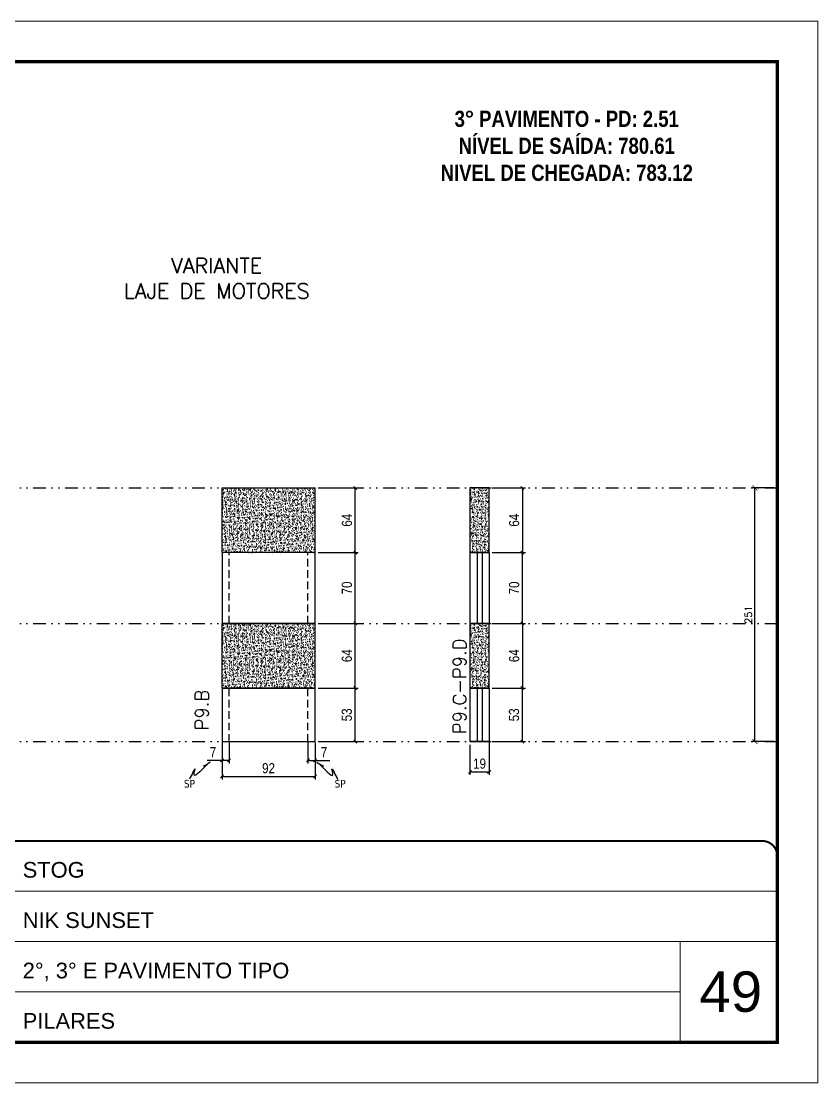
# Model space of a CAD drawing. Extents: x 808 to 7089, y -98 to 17032.
# Drawn here: x 1505 to 2293, y 2200 to 3250 of the extents above; entities that cross this region are included whole.
import ezdxf

# ---------------------------------------------------------------- set-up
doc = ezdxf.new("R2010")
doc.units = 0
for name, pattern in [('CONTINUO', [0]), ('DASHED', [0.75, 0.5, -0.25]), ('DIVIDE2', [0.625, 0.25, -0.125, 0, -0.125, 0, -0.125]), ('HIDDEN', [0.375, 0.25, -0.125])]:
    doc.linetypes.add(name, pattern=pattern)
for name, color, linetype, lineweight in [('CARIMBO', 255, 'Continuous', 9), ('Folhas', 255, 'Continuous', 9), ('SARRAFO DE PRESSAO', 251, 'DASHED', 9), ('Texto Seção', 7, 'Continuous', 15)]:
    doc.layers.add(name, color=color, linetype=linetype, lineweight=lineweight)
for name, color, linetype in [('COTA', 241, 'Continuous'), ('NOMENCLATURA', 7, 'Continuous'), ('Nível', 160, 'Continuous'), ('Painéis', 200, 'Continuous'), ('SARR_2.2x7', 40, 'Continuous'), ('Sarrafo de Pressão', 42, 'HIDDEN'), ('texto', 7, 'Continuous')]:
    doc.layers.add(name, color=color, linetype=linetype)
doc.styles.add('ARIAL', font='arial.ttf')
doc.styles.add('COTA TECNICA', font='techl___.ttf', dxfattribs={"height": 10})
doc.styles.add('COTA TECNICA-50', font='techl___.ttf', dxfattribs={"height": 10})
doc.styles.add('REGUA-120', font='ROMANS.shx', dxfattribs={"height": 15})
doc.styles.add('ROMANC', font='techb___.ttf', dxfattribs={"height": 2.5})
doc.styles.add('ROMANS', font='romans.shx')
doc.styles.get("Standard").update_dxf_attribs({"font": 'arial.ttf'})
doc.dimstyles.new('COTA PAINEL-50', dxfattribs={"dimtxt": 10, "dimasz": 3, "dimexe": 3, "dimexo": 3, "dimgap": 3, "dimtad": 1, "dimdec": 1, "dimzin": 12, "dimdsep": 46, "dimtxsty": 'COTA TECNICA-50', "dimblk1": 'OBLIQUE', "dimblk2": 'OBLIQUE', "dimsah": 1, "dimcen": 0.9, "dimclrd": 4, "dimclre": 4, "dimclrt": 240, "dimadec": 1, "dimazin": 3, "dimtfac": 1, "dimtdec": 1, "dimtmove": 0, "dimatfit": 3, "dimfxl": 1, "dimtolj": 1, "dimtzin": 12, "dimarcsym": 0})
doc.dimstyles.new('Cota Paínel', dxfattribs={"dimtxt": 7, "dimasz": 5, "dimexe": 3, "dimexo": 3, "dimgap": 3, "dimtad": 1, "dimdec": 1, "dimzin": 12, "dimdsep": 46, "dimtxsty": 'ROMANS', "dimblk": 'ARCHTICK', "dimcen": 0, "dimclrd": 4, "dimclre": 4, "dimclrt": 1, "dimadec": 1, "dimazin": 3, "dimtfac": 1, "dimtdec": 1, "dimtmove": 0, "dimatfit": 3, "dimldrblk": 'OBLIQUE', "dimfxl": 1, "dimtolj": 1, "dimtzin": 12, "dimarcsym": 0})
doc.dimstyles.new('PAINEL', dxfattribs={"dimtxt": 10, "dimasz": 3, "dimexe": 3, "dimexo": 3, "dimgap": 3, "dimtad": 1, "dimdec": 1, "dimzin": 12, "dimdsep": 46, "dimtxsty": 'COTA TECNICA', "dimblk1": 'OBLIQUE', "dimblk2": 'OBLIQUE', "dimsah": 1, "dimcen": 0.9, "dimclrd": 4, "dimclre": 4, "dimclrt": 240, "dimadec": 1, "dimazin": 3, "dimtfac": 1, "dimtdec": 1, "dimtmove": 0, "dimatfit": 3, "dimfxl": 1, "dimtolj": 1, "dimtzin": 12, "dimarcsym": 0})
doc.dimstyles.get("Standard").update_dxf_attribs({"dimtxt": 0.18, "dimasz": 0.18, "dimexe": 0.18, "dimexo": 0.0625, "dimgap": 0.09, "dimtad": 0, "dimtih": 1, "dimtoh": 1, "dimdec": 4, "dimzin": 0, "dimdsep": 46, "dimtxsty": 'Standard', "dimcen": 0.09, "dimadec": 0, "dimazin": 0, "dimtfac": 1, "dimtdec": 4, "dimtofl": 0, "dimtmove": 0, "dimatfit": 3, "dimfxl": 1, "dimtolj": 1, "dimtzin": 0, "dimarcsym": 0})

# ---------------------------------------------------------------- blocks, each defined once
blk = doc.blocks.new('9999999999')
at = {"color": 30, "linetype": 'CONTINUO'}
for p, q in [((98564.6, 34379.6), (99584, 34379.6)), ((98564.6, 34329.8), (99488, 34329.8)), ((99584, 34329.8), (99488, 34329.8)), ((99488, 34329.8), (99488, 34230.2)), ((98564.6, 34280), (99488, 34280))]:
    blk.add_line(p, q, dxfattribs=at)
at = {"color": 30, "linetype": 'CONTINUO', "const_width": 2}
blk.add_lwpolyline([(99584, 34230.2), (99584, 34414.4, 0.414214), (99569, 34429.4), (98229, 34429.4, 0.414214), (98214, 34414.4), (98214, 34245.2, 0.414214), (98229, 34230.2), (99584, 34230.2)], format="xyb", dxfattribs=at)
at = {"layer": 'Folhas'}
blk.add_lwpolyline([(98139, 34190.2), (99624, 34190.2), (99624, 35240.2), (98139, 35240.2)], close=True, dxfattribs=at)
at = {"layer": 'Folhas', "color": 30, "const_width": 3}
blk.add_lwpolyline([(98214, 34230.2), (99584, 34230.2), (99584, 35200.2), (98214, 35200.2)], close=True, dxfattribs=at)
at = {"color": 7, "linetype": 'Continuous', "ltscale": 5, "style": 'ARIAL'}
for s, height, p in [('STOG', 15.48, (98837.7, 34393.1)), ('NIK SUNSET', 15.48, (98837.7, 34343.3)), ('2°, 3° E PAVIMENTO TIPO', 15.483, (98837.7, 34293.5)), ('PILARES', 15.48, (98837.7, 34243.7))]:
    blk.add_text(s, height=height, dxfattribs=at).set_placement(p)
blk = doc.blocks.new('_Oblique')
at = {"color": 0, "linetype": 'ByBlock', "lineweight": -2}
blk.add_line((-0.5, -0.5), (0.5, 0.5), dxfattribs=at)
blk = doc.blocks.new('*D235')
at = {"layer": 'COTA', "color": 4, "lineweight": -2, "transparency": 16777216}
for p, q in [((1704, 2536), (1704, 2499.6)), ((1796, 2536), (1796, 2499.6)), ((1704, 2502.6), (1796, 2502.6))]:
    blk.add_line(p, q, dxfattribs=at)
at = {"layer": 'Defpoints', "color": 0, "transparency": 16777216}
for p in [(1704, 2539), (1796, 2539), (1796, 2502.6)]:
    blk.add_point(p, dxfattribs=at)
at = {"layer": 'COTA', "color": 4, "lineweight": -2, "transparency": 16777216, "xscale": 3, "yscale": 3, "zscale": 3, "rotation": 180}
blk.add_blockref('_Oblique', (1704, 2502.6), dxfattribs=at)
at = {"layer": 'COTA', "color": 4, "lineweight": -2, "transparency": 16777216, "xscale": 3, "yscale": 3, "zscale": 3}
blk.add_blockref('_Oblique', (1796, 2502.6), dxfattribs=at)
at = {"layer": 'COTA', "color": 240, "transparency": 16777216, "insert": (1750, 2510.7), "char_height": 10, "attachment_point": 5, "style": 'COTA TECNICA'}
blk.add_mtext('\\A1;92', dxfattribs=at)
blk = doc.blocks.new('*D236')
at = {"layer": 'COTA', "color": 4, "lineweight": -2, "transparency": 16777216}
for p, q in [((1704, 2534), (1704, 2515.5)), ((1711, 2536), (1711, 2515.5)), ((1704, 2518.5), (1689.3, 2518.5)), ((1711, 2518.5), (1704, 2518.5))]:
    blk.add_line(p, q, dxfattribs=at)
at = {"layer": 'Defpoints', "color": 0, "transparency": 16777216}
for p in [(1704, 2537), (1711, 2539), (1704, 2518.5)]:
    blk.add_point(p, dxfattribs=at)
at = {"layer": 'COTA', "color": 4, "lineweight": -2, "transparency": 16777216, "xscale": 3, "yscale": 3, "zscale": 3, "rotation": 180}
blk.add_blockref('_Oblique', (1704, 2518.5), dxfattribs=at)
at = {"layer": 'COTA', "color": 4, "lineweight": -2, "transparency": 16777216, "xscale": 3, "yscale": 3, "zscale": 3}
blk.add_blockref('_Oblique', (1711, 2518.5), dxfattribs=at)
at = {"layer": 'COTA', "color": 240, "transparency": 16777216, "insert": (1695.1, 2526.6), "char_height": 10, "attachment_point": 5, "style": 'COTA TECNICA-50'}
blk.add_mtext('\\A1;7', dxfattribs=at)
blk = doc.blocks.new('*D237')
at = {"layer": 'COTA', "color": 4, "lineweight": -2, "transparency": 16777216}
for p, q in [((1789, 2536), (1789, 2515.5)), ((1796, 2534), (1796, 2515.5)), ((1789, 2518.5), (1796, 2518.5)), ((1796, 2518.5), (1810.7, 2518.5))]:
    blk.add_line(p, q, dxfattribs=at)
at = {"layer": 'Defpoints', "color": 0, "transparency": 16777216}
for p in [(1789, 2539), (1796, 2537), (1796, 2518.5)]:
    blk.add_point(p, dxfattribs=at)
at = {"layer": 'COTA', "color": 4, "lineweight": -2, "transparency": 16777216, "xscale": 3, "yscale": 3, "zscale": 3, "rotation": 180}
blk.add_blockref('_Oblique', (1789, 2518.5), dxfattribs=at)
at = {"layer": 'COTA', "color": 4, "lineweight": -2, "transparency": 16777216, "xscale": 3, "yscale": 3, "zscale": 3}
blk.add_blockref('_Oblique', (1796, 2518.5), dxfattribs=at)
at = {"layer": 'COTA', "color": 240, "transparency": 16777216, "insert": (1804.9, 2526.6), "char_height": 10, "attachment_point": 5, "style": 'COTA TECNICA-50'}
blk.add_mtext('\\A1;7', dxfattribs=at)
blk = doc.blocks.new('*D238')
at = {"layer": 'COTA', "color": 4, "lineweight": -2, "transparency": 16777216}
for p, q in [((1799, 2724), (1838.7, 2724)), ((1835.7, 2654), (1835.7, 2724)), ((1799, 2654), (1838.7, 2654))]:
    blk.add_line(p, q, dxfattribs=at)
at = {"layer": 'Defpoints', "color": 0, "transparency": 16777216}
for p in [(1796, 2724), (1835.7, 2724), (1796, 2654)]:
    blk.add_point(p, dxfattribs=at)
at = {"layer": 'COTA', "color": 4, "lineweight": -2, "transparency": 16777216, "xscale": 3, "yscale": 3, "zscale": 3}
for p, rotation in [((1835.7, 2724), 90), ((1835.7, 2654), 270)]:
    blk.add_blockref('_Oblique', p, dxfattribs=dict(at, rotation=rotation))
at = {"layer": 'COTA', "color": 240, "transparency": 16777216, "insert": (1827.5, 2689), "char_height": 10, "attachment_point": 5, "rotation": 90, "style": 'COTA TECNICA-50'}
blk.add_mtext('\\A1;70', dxfattribs=at)
blk = doc.blocks.new('*D239')
at = {"layer": 'COTA', "color": 4, "lineweight": -2, "transparency": 16777216}
for p, q in [((1799, 2788), (1838.7, 2788)), ((1835.7, 2724), (1835.7, 2788)), ((1799, 2724), (1838.7, 2724))]:
    blk.add_line(p, q, dxfattribs=at)
at = {"layer": 'Defpoints', "color": 0, "transparency": 16777216}
for p in [(1796, 2788), (1835.7, 2788), (1796, 2724)]:
    blk.add_point(p, dxfattribs=at)
at = {"layer": 'COTA', "color": 4, "lineweight": -2, "transparency": 16777216, "xscale": 3, "yscale": 3, "zscale": 3}
for p, rotation in [((1835.7, 2788), 90), ((1835.7, 2724), 270)]:
    blk.add_blockref('_Oblique', p, dxfattribs=dict(at, rotation=rotation))
at = {"layer": 'COTA', "color": 240, "transparency": 16777216, "insert": (1827.5, 2756), "char_height": 10, "attachment_point": 5, "rotation": 90, "style": 'COTA TECNICA-50'}
blk.add_mtext('\\A1;64', dxfattribs=at)
blk = doc.blocks.new('*D240')
at = {"layer": 'COTA', "color": 4, "lineweight": -2, "transparency": 16777216}
for p, q in [((1949.2, 2534), (1949.2, 2504.1)), ((1968.2, 2536), (1968.2, 2504.1)), ((1949.2, 2507.1), (1968.2, 2507.1))]:
    blk.add_line(p, q, dxfattribs=at)
at = {"layer": 'Defpoints', "color": 0, "transparency": 16777216}
for p in [(1949.2, 2537), (1968.2, 2539), (1968.2, 2507.1)]:
    blk.add_point(p, dxfattribs=at)
at = {"layer": 'COTA', "color": 4, "lineweight": -2, "transparency": 16777216, "xscale": 3, "yscale": 3, "zscale": 3, "rotation": 180}
blk.add_blockref('_Oblique', (1949.2, 2507.1), dxfattribs=at)
at = {"layer": 'COTA', "color": 4, "lineweight": -2, "transparency": 16777216, "xscale": 3, "yscale": 3, "zscale": 3}
blk.add_blockref('_Oblique', (1968.2, 2507.1), dxfattribs=at)
at = {"layer": 'COTA', "color": 240, "transparency": 16777216, "insert": (1958.7, 2515.2), "char_height": 10, "attachment_point": 5, "style": 'COTA TECNICA'}
blk.add_mtext('\\A1;19', dxfattribs=at)
blk = doc.blocks.new('*D1609')
at = {"layer": 'COTA', "color": 4, "linetype": 'ByBlock', "lineweight": -2, "transparency": 16777216}
for p, q in [((1971.2, 2788), (2004, 2788)), ((2001, 2788), (2001, 2724)), ((1971.2, 2724), (2004, 2724))]:
    blk.add_line(p, q, dxfattribs=at)
at = {"layer": 'Defpoints', "color": 0, "linetype": 'ByBlock', "transparency": 16777216}
for p in [(1968.2, 2788), (1968.2, 2724), (2001, 2724)]:
    blk.add_point(p, dxfattribs=at)
at = {"layer": 'COTA', "color": 4, "linetype": 'ByBlock', "lineweight": -2, "transparency": 16777216, "xscale": 3, "yscale": 3, "zscale": 3}
for p, rotation in [((2001, 2788), 90), ((2001, 2724), 270)]:
    blk.add_blockref('_Oblique', p, dxfattribs=dict(at, rotation=rotation))
at = {"layer": 'COTA', "color": 240, "linetype": 'ByBlock', "transparency": 16777216, "insert": (1992.9, 2756), "char_height": 10, "attachment_point": 5, "rotation": 90, "style": 'COTA TECNICA'}
blk.add_mtext('\\A1;64', dxfattribs=at)
blk = doc.blocks.new('*D188')
at = {"layer": 'COTA', "color": 4, "lineweight": -2, "transparency": 16777216}
for p, q in [((1799, 2654), (1838.7, 2654)), ((1835.7, 2590), (1835.7, 2654)), ((1799, 2590), (1838.7, 2590))]:
    blk.add_line(p, q, dxfattribs=at)
at = {"layer": 'Defpoints', "color": 0, "transparency": 16777216}
for p in [(1796, 2654), (1835.7, 2654), (1796, 2590)]:
    blk.add_point(p, dxfattribs=at)
at = {"layer": 'COTA', "color": 4, "lineweight": -2, "transparency": 16777216, "xscale": 3, "yscale": 3, "zscale": 3}
for p, rotation in [((1835.7, 2654), 90), ((1835.7, 2590), 270)]:
    blk.add_blockref('_Oblique', p, dxfattribs=dict(at, rotation=rotation))
at = {"layer": 'COTA', "color": 240, "transparency": 16777216, "insert": (1827.5, 2622), "char_height": 10, "attachment_point": 5, "rotation": 90, "style": 'COTA TECNICA-50'}
blk.add_mtext('\\A1;64', dxfattribs=at)
blk = doc.blocks.new('*D1599')
at = {"layer": 'COTA', "color": 4, "lineweight": -2, "transparency": 16777216}
for p, q in [((1971.2, 2724), (2004, 2724)), ((2001, 2654), (2001, 2724)), ((1971.2, 2654), (2004, 2654))]:
    blk.add_line(p, q, dxfattribs=at)
at = {"layer": 'Defpoints', "color": 0, "transparency": 16777216}
for p in [(1968.2, 2724), (2001, 2724), (1968.2, 2654)]:
    blk.add_point(p, dxfattribs=at)
at = {"layer": 'COTA', "color": 4, "lineweight": -2, "transparency": 16777216, "xscale": 3, "yscale": 3, "zscale": 3}
for p, rotation in [((2001, 2724), 90), ((2001, 2654), 270)]:
    blk.add_blockref('_Oblique', p, dxfattribs=dict(at, rotation=rotation))
at = {"layer": 'COTA', "color": 240, "transparency": 16777216, "insert": (1992.9, 2689), "char_height": 10, "attachment_point": 5, "rotation": 90, "style": 'COTA TECNICA'}
blk.add_mtext('\\A1;70', dxfattribs=at)
blk = doc.blocks.new('*D1600')
at = {"layer": 'COTA', "color": 4, "linetype": 'ByBlock', "lineweight": -2, "transparency": 16777216}
for p, q in [((1971.2, 2654), (2004, 2654)), ((2001, 2654), (2001, 2590)), ((1971.2, 2590), (2004, 2590))]:
    blk.add_line(p, q, dxfattribs=at)
at = {"layer": 'Defpoints', "color": 0, "linetype": 'ByBlock', "transparency": 16777216}
for p in [(1968.2, 2654), (1968.2, 2590), (2001, 2590)]:
    blk.add_point(p, dxfattribs=at)
at = {"layer": 'COTA', "color": 4, "linetype": 'ByBlock', "lineweight": -2, "transparency": 16777216, "xscale": 3, "yscale": 3, "zscale": 3}
for p, rotation in [((2001, 2654), 90), ((2001, 2590), 270)]:
    blk.add_blockref('_Oblique', p, dxfattribs=dict(at, rotation=rotation))
at = {"layer": 'COTA', "color": 240, "linetype": 'ByBlock', "transparency": 16777216, "insert": (1992.9, 2622), "char_height": 10, "attachment_point": 5, "rotation": 90, "style": 'COTA TECNICA'}
blk.add_mtext('\\A1;64', dxfattribs=at)
blk = doc.blocks.new('*D2065')
at = {"layer": 'COTA', "color": 4, "linetype": 'ByBlock', "lineweight": -2, "transparency": 16777216}
for p, q in [((1799, 2590), (1838.7, 2590)), ((1835.7, 2537), (1835.7, 2590)), ((1799, 2537), (1838.7, 2537))]:
    blk.add_line(p, q, dxfattribs=at)
at = {"layer": 'Defpoints', "color": 0, "linetype": 'ByBlock', "transparency": 16777216}
for p in [(1796, 2590), (1835.7, 2590), (1796, 2537)]:
    blk.add_point(p, dxfattribs=at)
at = {"layer": 'COTA', "color": 4, "linetype": 'ByBlock', "lineweight": -2, "transparency": 16777216, "xscale": 3, "yscale": 3, "zscale": 3}
for p, rotation in [((1835.7, 2590), 90), ((1835.7, 2537), 270)]:
    blk.add_blockref('_Oblique', p, dxfattribs=dict(at, rotation=rotation))
at = {"layer": 'COTA', "color": 240, "linetype": 'ByBlock', "transparency": 16777216, "insert": (1827.4, 2563.5), "char_height": 10, "attachment_point": 5, "rotation": 90, "style": 'COTA TECNICA'}
blk.add_mtext('\\A1;53', dxfattribs=at)
blk = doc.blocks.new('*D2066')
at = {"layer": 'COTA', "color": 4, "linetype": 'ByBlock', "lineweight": -2, "transparency": 16777216}
for p, q in [((1799, 2590), (1838.7, 2590)), ((1835.7, 2537), (1835.7, 2590)), ((1799, 2537), (1838.7, 2537))]:
    blk.add_line(p, q, dxfattribs=at)
at = {"layer": 'Defpoints', "color": 0, "linetype": 'ByBlock', "transparency": 16777216}
for p in [(1796, 2590), (1835.7, 2590), (1796, 2537)]:
    blk.add_point(p, dxfattribs=at)
at = {"layer": 'COTA', "color": 4, "linetype": 'ByBlock', "lineweight": -2, "transparency": 16777216, "xscale": 3, "yscale": 3, "zscale": 3}
for p, rotation in [((1835.7, 2590), 90), ((1835.7, 2537), 270)]:
    blk.add_blockref('_Oblique', p, dxfattribs=dict(at, rotation=rotation))
at = {"layer": 'COTA', "color": 240, "linetype": 'ByBlock', "transparency": 16777216, "insert": (1827.4, 2563.5), "char_height": 10, "attachment_point": 5, "rotation": 90, "style": 'COTA TECNICA'}
blk.add_mtext('\\A1;53', dxfattribs=at)
blk = doc.blocks.new('*D2067')
at = {"layer": 'COTA', "color": 4, "linetype": 'ByBlock', "lineweight": -2, "transparency": 16777216}
for p, q in [((1971.2, 2590), (2004, 2590)), ((2001, 2537), (2001, 2590)), ((1971.2, 2537), (2004, 2537))]:
    blk.add_line(p, q, dxfattribs=at)
at = {"layer": 'Defpoints', "color": 0, "linetype": 'ByBlock', "transparency": 16777216}
for p in [(1968.2, 2590), (2001, 2590), (1968.2, 2537)]:
    blk.add_point(p, dxfattribs=at)
at = {"layer": 'COTA', "color": 4, "linetype": 'ByBlock', "lineweight": -2, "transparency": 16777216, "xscale": 3, "yscale": 3, "zscale": 3}
for p, rotation in [((2001, 2590), 90), ((2001, 2537), 270)]:
    blk.add_blockref('_Oblique', p, dxfattribs=dict(at, rotation=rotation))
at = {"layer": 'COTA', "color": 240, "linetype": 'ByBlock', "transparency": 16777216, "insert": (1992.8, 2563.5), "char_height": 10, "attachment_point": 5, "rotation": 90, "style": 'COTA TECNICA'}
blk.add_mtext('\\A1;53', dxfattribs=at)
blk = doc.blocks.new('*D2068')
at = {"layer": 'COTA', "color": 4, "linetype": 'ByBlock', "lineweight": -2, "transparency": 16777216}
for p, q in [((1971.2, 2590), (2004, 2590)), ((2001, 2537), (2001, 2590)), ((1971.2, 2537), (2004, 2537))]:
    blk.add_line(p, q, dxfattribs=at)
at = {"layer": 'Defpoints', "color": 0, "linetype": 'ByBlock', "transparency": 16777216}
for p in [(1968.2, 2590), (2001, 2590), (1968.2, 2537)]:
    blk.add_point(p, dxfattribs=at)
at = {"layer": 'COTA', "color": 4, "linetype": 'ByBlock', "lineweight": -2, "transparency": 16777216, "xscale": 3, "yscale": 3, "zscale": 3}
for p, rotation in [((2001, 2590), 90), ((2001, 2537), 270)]:
    blk.add_blockref('_Oblique', p, dxfattribs=dict(at, rotation=rotation))
at = {"layer": 'COTA', "color": 240, "linetype": 'ByBlock', "transparency": 16777216, "insert": (1992.8, 2563.5), "char_height": 10, "attachment_point": 5, "rotation": 90, "style": 'COTA TECNICA'}
blk.add_mtext('\\A1;53', dxfattribs=at)
blk = doc.blocks.new('_ArchTick')
at = {"color": 0, "linetype": 'ByBlock', "const_width": 0.15}
blk.add_lwpolyline([(-0.5, -0.5), (0.5, 0.5)], dxfattribs=at)
blk = doc.blocks.new('*D2070')
at = {"layer": 'COTA', "color": 4, "lineweight": -2, "transparency": 16777216}
for p, q in [((2250.2, 2788), (2228, 2788)), ((2231, 2537), (2231, 2788)), ((2250.2, 2537), (2228, 2537))]:
    blk.add_line(p, q, dxfattribs=at)
at = {"layer": 'Defpoints', "color": 0, "transparency": 16777216}
for p in [(2231, 2788), (2253.2, 2788), (2253.2, 2537)]:
    blk.add_point(p, dxfattribs=at)
at = {"layer": 'COTA', "color": 4, "lineweight": -2, "transparency": 16777216, "xscale": 5, "yscale": 5, "zscale": 5}
for p, rotation in [((2231, 2788), 90), ((2231, 2537), 270)]:
    blk.add_blockref('_ArchTick', p, dxfattribs=dict(at, rotation=rotation))
at = {"layer": 'COTA', "color": 1, "transparency": 16777216, "insert": (2224.5, 2662.5), "char_height": 7, "attachment_point": 5, "rotation": 90, "style": 'ROMANS'}
blk.add_mtext('\\A1;251', dxfattribs=at)

msp = doc.modelspace()

# ---------------------------------------------------------------- hatches: boundary and pattern name
at = {"layer": 'COTA', "linetype": 'ByBlock'}
h = msp.add_hatch(dxfattribs=at)
h.set_pattern_fill('AR-CONC', color=256, scale=0.03)
h.set_pattern_definition([(50, (-7108.7415, -1324.0027), (5.46554, -0.4781726), [0.5715, -6.2865]), (355, (-7108.7415, -1324.0027), (-1.0573026, 5.7317054), [0.4572, -5.0292175]), (100.451445, (-7108.286, -1324.0425), (4.4082374, 5.2535326), [0.4857003, -5.3427073]), (46.1842, (-7108.7415, -1322.4787), (8.132371, -1.26127), [0.85725, -9.42975]), (96.63556, (-7108.064, -1322.584), (7.122124, 7.422784), [0.728551, -8.014068]), (351.18415, (-7108.7415, -1322.479), (7.122124, 7.422784), [0.685799, -7.543792]), (21, (-7107.9795, -1322.8597), (4.5484317, -3.067956), [0.5715, -6.2865]), (326, (-7107.9795, -1322.8597), (1.854061, 5.525639), [0.4572, -5.0292]), (71.451445, (-7107.6005, -1323.1153), (6.4024926, 2.457683), [0.4857003, -5.342698]), (37.5, (-7108.7415, -1324.0027), (0.0926581, 2.53665117), [0, -4.96824, 0, -5.1054, 0, -5.04825]), (7.5, (-7108.7415, -1324.0027), (2.0045899, 3.00541724), [0, -2.91084, 0, -4.85394, 0, -1.92405]), (327.5, (-7110.4408, -1324.0027), (4.06771786, -0.1718623), [0, -1.905, 0, -5.9436, 0, -7.8867]), (317.5, (-7111.2028, -1324.0027), (4.4438754, 0.7627947), [0, -2.4765, 0, -3.94716, 0, -5.6007])])
h.paths.add_polyline_path([(1796.01, 2787.99), (1796, 2723.99), (1704.01, 2723.99), (1704.02, 2787.99)])
h = msp.add_hatch(dxfattribs=at)
h.set_pattern_fill('AR-CONC', color=256, scale=0.03)
h.set_pattern_definition([(50, (-7139.948, -1324.0027), (5.46554, -0.4781726), [0.5715, -6.2865]), (355, (-7139.948, -1324.0027), (-1.0573026, 5.7317054), [0.4572, -5.0292175]), (100.451445, (-7139.4924, -1324.0425), (4.4082374, 5.2535326), [0.4857003, -5.3427073]), (46.1842, (-7139.948, -1322.4787), (8.132371, -1.26127), [0.85725, -9.42975]), (96.63556, (-7139.27, -1322.584), (7.122124, 7.422784), [0.728551, -8.014068]), (351.18415, (-7139.948, -1322.479), (7.122124, 7.422784), [0.685799, -7.543792]), (21, (-7139.186, -1322.8597), (4.5484317, -3.067956), [0.5715, -6.2865]), (326, (-7139.186, -1322.8597), (1.854061, 5.525639), [0.4572, -5.0292]), (71.451445, (-7138.807, -1323.1153), (6.4024926, 2.457683), [0.4857003, -5.342698]), (37.5, (-7139.9478, -1324.0027), (0.0926581, 2.53665117), [0, -4.96824, 0, -5.1054, 0, -5.04825]), (7.5, (-7139.9478, -1324.0027), (2.0045899, 3.00541724), [0, -2.91084, 0, -4.85394, 0, -1.92405]), (327.5, (-7141.647, -1324.0027), (4.06771786, -0.1718623), [0, -1.905, 0, -5.9436, 0, -7.8867]), (317.5, (-7142.409, -1324.0027), (4.4438754, 0.7627947), [0, -2.4765, 0, -3.94716, 0, -5.6007])])
h.paths.add_polyline_path([(1968.17, 2787.99), (1949.17, 2787.99), (1949.17, 2723.97), (1968.17, 2723.97)])
h = msp.add_hatch(dxfattribs=at)
h.set_pattern_fill('AR-CONC', color=256, scale=0.03)
h.set_pattern_definition([(50, (-7108.7415, -1458.0027), (5.46554, -0.4781726), [0.5715, -6.2865]), (355, (-7108.7415, -1458.0027), (-1.0573026, 5.7317054), [0.4572, -5.0292175]), (100.451445, (-7108.286, -1458.0425), (4.4082374, 5.2535326), [0.4857003, -5.3427073]), (46.1842, (-7108.7415, -1456.4787), (8.132371, -1.26127), [0.85725, -9.42975]), (96.63556, (-7108.064, -1456.584), (7.122124, 7.422784), [0.728551, -8.014068]), (351.18415, (-7108.7415, -1456.479), (7.122124, 7.422784), [0.685799, -7.543792]), (21, (-7107.9795, -1456.8597), (4.5484317, -3.067956), [0.5715, -6.2865]), (326, (-7107.9795, -1456.8597), (1.854061, 5.525639), [0.4572, -5.0292]), (71.451445, (-7107.6005, -1457.1153), (6.4024926, 2.457683), [0.4857003, -5.342698]), (37.5, (-7108.7415, -1458.0027), (0.0926581, 2.53665117), [0, -4.96824, 0, -5.1054, 0, -5.04825]), (7.5, (-7108.7415, -1458.0027), (2.0045899, 3.00541724), [0, -2.91084, 0, -4.85394, 0, -1.92405]), (327.5, (-7110.4408, -1458.0027), (4.06771786, -0.1718623), [0, -1.905, 0, -5.9436, 0, -7.8867]), (317.5, (-7111.2028, -1458.0027), (4.4438754, 0.7627947), [0, -2.4765, 0, -3.94716, 0, -5.6007])])
h.paths.add_polyline_path([(1796.01, 2653.99), (1796, 2589.99), (1704.01, 2589.99), (1704.02, 2653.99)])
h = msp.add_hatch(dxfattribs=at)
h.set_pattern_fill('AR-CONC', color=256, scale=0.03)
h.set_pattern_definition([(50, (-7139.948, -1458.0027), (5.46554, -0.4781726), [0.5715, -6.2865]), (355, (-7139.948, -1458.0027), (-1.0573026, 5.7317054), [0.4572, -5.0292175]), (100.451445, (-7139.4924, -1458.0425), (4.4082374, 5.2535326), [0.4857003, -5.3427073]), (46.1842, (-7139.948, -1456.4787), (8.132371, -1.26127), [0.85725, -9.42975]), (96.63556, (-7139.27, -1456.584), (7.122124, 7.422784), [0.728551, -8.014068]), (351.18415, (-7139.948, -1456.479), (7.122124, 7.422784), [0.685799, -7.543792]), (21, (-7139.186, -1456.8597), (4.5484317, -3.067956), [0.5715, -6.2865]), (326, (-7139.186, -1456.8597), (1.854061, 5.525639), [0.4572, -5.0292]), (71.451445, (-7138.807, -1457.1153), (6.4024926, 2.457683), [0.4857003, -5.342698]), (37.5, (-7139.9478, -1458.0027), (0.0926581, 2.53665117), [0, -4.96824, 0, -5.1054, 0, -5.04825]), (7.5, (-7139.9478, -1458.0027), (2.0045899, 3.00541724), [0, -2.91084, 0, -4.85394, 0, -1.92405]), (327.5, (-7141.647, -1458.0027), (4.06771786, -0.1718623), [0, -1.905, 0, -5.9436, 0, -7.8867]), (317.5, (-7142.409, -1458.0027), (4.4438754, 0.7627947), [0, -2.4765, 0, -3.94716, 0, -5.6007])])
h.paths.add_polyline_path([(1968.17, 2653.99), (1949.17, 2653.99), (1949.17, 2589.97), (1968.17, 2589.97)])

# ---------------------------------------------------------------- linework, layer by layer
for p, q in [((1704.01, 2723.99), (1704.01, 2787.99)), ((1704.01, 2787.99), (1796.01, 2787.99)), ((1796.01, 2787.99), (1796.01, 2787.99)), ((1796.01, 2723.99), (1796.01, 2787.99)), ((1704.01, 2589.99), (1704.01, 2653.99)), ((1704.01, 2653.99), (1796.01, 2653.99)), ((1796.01, 2653.99), (1796.01, 2653.99)), ((1796.01, 2589.99), (1796.01, 2653.99)), ((1704.01, 2536.99), (1704.01, 2536.99)), ((1796.01, 2536.99), (1796.01, 2536.99)), ((1949.17, 2536.99), (1949.17, 2536.99)), ((1968.17, 2536.99), (1968.17, 2536.99))]:
    msp.add_line(p, q, dxfattribs=at)
for points in [[(1949.17, 2723.97), (1968.17, 2723.97), (1968.17, 2787.99), (1949.17, 2787.99)], [(1949.17, 2589.97), (1968.17, 2589.97), (1968.17, 2653.99), (1949.17, 2653.99)]]:
    msp.add_lwpolyline(points, close=True, dxfattribs=at)
at = {"layer": 'Nível', "color": 4, "linetype": 'DIVIDE2', "ltscale": 50}
for p, q in [((1202.84, 2787.99), (2253.17, 2787.99)), ((1202.84, 2653.99), (2253.17, 2653.99)), ((1202.84, 2536.99), (2253.17, 2536.99))]:
    msp.add_line(p, q, dxfattribs=at)
at = {"layer": 'Painéis'}
for p, q in [((1968.17, 2723.99), (1949.17, 2723.97)), ((1949.17, 2723.97), (1949.17, 2653.99)), ((1968.17, 2723.97), (1968.17, 2653.99)), ((1796.01, 2653.99), (1704.01, 2653.99)), ((1949.17, 2653.99), (1968.17, 2653.99)), ((1949.17, 2589.99), (1949.17, 2536.99)), ((1968.17, 2589.99), (1949.17, 2589.99)), ((1968.17, 2589.99), (1949.17, 2589.97)), ((1968.17, 2589.99), (1968.17, 2536.99)), ((1949.17, 2536.99), (1968.17, 2536.99)), ((1949.17, 2536.99), (1968.17, 2536.99)), ((1968.17, 2536.99), (1949.17, 2536.99))]:
    msp.add_line(p, q, dxfattribs=at)
for points in [[(1796.01, 2653.99), (1796.01, 2723.99), (1704.01, 2723.99), (1704.01, 2653.99)], [(1704.01, 2589.99), (1796.01, 2589.99)]]:
    msp.add_lwpolyline(points, dxfattribs=at)
msp.add_lwpolyline([(1796.01, 2589.99), (1704.01, 2589.99), (1704.01, 2536.99), (1796.01, 2536.99)], close=True, dxfattribs=at)
at = {"layer": 'SARR_2.2x7'}
for p, q in [((1956.17, 2723.99), (1956.17, 2653.99)), ((1961.17, 2723.99), (1961.17, 2653.99)), ((1956.17, 2589.99), (1956.17, 2536.99)), ((1961.17, 2589.99), (1961.17, 2536.99))]:
    msp.add_line(p, q, dxfattribs=at)
at = {"layer": 'Sarrafo de Pressão', "ltscale": 30}
for p, q in [((1711.01, 2653.99), (1711.01, 2723.99)), ((1789.01, 2653.99), (1789.01, 2723.99)), ((1711.01, 2536.99), (1711.01, 2589.99)), ((1789.01, 2536.99), (1789.01, 2589.99))]:
    msp.add_line(p, q, dxfattribs=at)

# ---------------------------------------------------------------- block references
at = {"layer": 'SARRAFO DE PRESSAO', "color": 6, "linetype": 'ByBlock'}
msp.add_blockref('9999999999', (-97330.81, -31990.63), dxfattribs=at)

# ---------------------------------------------------------------- texts
at = {"layer": 'CARIMBO', "style": 'ARIAL'}
msp.add_text('49', height=40, dxfattribs=at).set_placement((2176.03, 2269.72))
at = {"layer": 'NOMENCLATURA', "color": 2, "insert": (2044.91, 3187.72), "char_height": 16, "attachment_point": 2, "style": 'ROMANC'}
msp.add_mtext_dynamic_manual_height_columns('\\P3° PAVIMENTO - PD: 2.51\\PNÍVEL DE SAÍDA: 780.61\\PNIVEL DE CHEGADA: 783.12', width=328.3607, gutter_width=1, heights=[0], dxfattribs=at)
at = {"layer": 'texto', "color": 0, "char_height": 7.5, "attachment_point": 5}
for insert in [(1671.76, 2495.31), (1820.79, 2495.31)]:
    msp.add_mtext('{\\fTahoma|b0|i0|c0|p34;\\C4;SP}', dxfattribs=dict(at, insert=insert))
at = {"layer": 'Texto Seção', "insert": (1497.92, 2975.26), "char_height": 15, "width": 401.7274, "attachment_point": 7, "style": 'REGUA-120'}
msp.add_mtext('\\pxqc;VARIANTE\\PLAJE DE MOTORES', dxfattribs=at)
at = {"layer": 'Texto Seção', "char_height": 13, "width": 285.3299, "attachment_point": 7, "rotation": 90, "style": 'REGUA-120'}
for s, insert in [('P9.C-P9.D', (1945.46, 2544.4)), ('P9.B', (1690.54, 2548.24))]:
    msp.add_mtext(s, dxfattribs=dict(at, insert=insert))

# ---------------------------------------------------------------- dimensions: what is measured, and where the dimension line sits
at = {"layer": 'COTA'}
for base, p1, p2, angle, dimstyle, picture, middle in [((1835.65, 2787.99), (1796.01, 2723.99), (1796.01, 2787.99), 90, 'COTA PAINEL-50', '*D239', (1827.55, 2755.99)), ((2230.96, 2787.99), (2253.17, 2536.99), (2253.17, 2787.99), 90, 'Cota Paínel', '*D2070', (2224.46, 2662.49)), ((1835.65, 2723.99), (1796.01, 2653.99), (1796.01, 2723.99), 90, 'COTA PAINEL-50', '*D238', (1827.55, 2688.99)), ((2001.03, 2723.97), (1968.17, 2653.99), (1968.17, 2723.97), 90, 'PAINEL', '*D1599', (1992.93, 2688.98)), ((1835.65, 2653.99), (1796.01, 2589.99), (1796.01, 2653.99), 90, 'COTA PAINEL-50', '*D188', (1827.55, 2621.99)), ((1704.01, 2518.48), (1711.01, 2538.99), (1704.01, 2536.99), 180, 'COTA PAINEL-50', '*D236', (1695.15, 2526.55))]:
    dim = msp.add_linear_dim(base=base, p1=p1, p2=p2, angle=angle, dimstyle=dimstyle, dxfattribs=at)
    dim.commit()
    dim.dimension.update_dxf_attribs({"geometry": picture, "text_midpoint": middle})
at = {"layer": 'COTA', "linetype": 'ByBlock'}
for base, p1, p2, picture, middle in [((2001.03, 2723.97), (1968.17, 2787.99), (1968.17, 2723.97), '*D1609', (1992.93, 2755.98)), ((2001.03, 2589.97), (1968.17, 2653.99), (1968.17, 2589.97), '*D1600', (1992.93, 2621.98))]:
    dim = msp.add_linear_dim(base=base, p1=p1, p2=p2, angle=90, dimstyle='PAINEL', dxfattribs=at)
    dim.commit()
    dim.dimension.update_dxf_attribs({"geometry": picture, "text_midpoint": middle})
for p1, p2, distance, picture, middle in [((1796.01, 2536.99), (1796.01, 2589.99), -39.64, '*D2065', (1827.43, 2563.49)), ((1796.01, 2536.99), (1796.01, 2589.99), -39.64, '*D2066', (1827.43, 2563.49)), ((1968.17, 2536.99), (1968.17, 2589.99), -32.85, '*D2067', (1992.81, 2563.49)), ((1968.17, 2536.99), (1968.17, 2589.99), -32.85, '*D2068', (1992.81, 2563.49))]:
    dim = msp.add_aligned_dim(p1=p1, p2=p2, distance=distance, dimstyle='PAINEL', dxfattribs=at)
    dim.commit()
    dim.dimension.update_dxf_attribs({"geometry": picture, "text_midpoint": middle})
at = {"layer": 'COTA'}
for base, p1, p2, picture, middle in [((1796.01, 2502.63), (1704.01, 2538.99), (1796.01, 2538.99), '*D235', (1750.01, 2510.72)), ((1968.17, 2507.1), (1949.17, 2536.99), (1968.17, 2538.99), '*D240', (1958.67, 2515.18))]:
    dim = msp.add_linear_dim(base=base, p1=p1, p2=p2, dimstyle='PAINEL', override={"dimarcsym": 2}, dxfattribs=at)
    dim.commit()
    dim.dimension.update_dxf_attribs({"geometry": picture, "text_midpoint": middle})
dim = msp.add_linear_dim(base=(1796.01, 2518.48), p1=(1789.01, 2538.99), p2=(1796.01, 2536.99), dimstyle='COTA PAINEL-50', dxfattribs=at)
dim.commit()
dim.dimension.update_dxf_attribs({"geometry": '*D237', "text_midpoint": (1804.88, 2526.55)})

# ---------------------------------------------------------------- leaders
at = {"layer": 'COTA', "path_type": 1}
for points in [[(1692.18, 2516.81), (1676.4, 2504.97), (1677.32, 2509.78), (1671.77, 2500)], [(1797.84, 2516.81), (1813.63, 2504.97), (1812.7, 2509.78), (1818.25, 2500)]]:
    msp.add_leader(points, dimstyle='Standard', override={"dimasz": 8}, dxfattribs=at)

doc.saveas('drawing.dxf')
